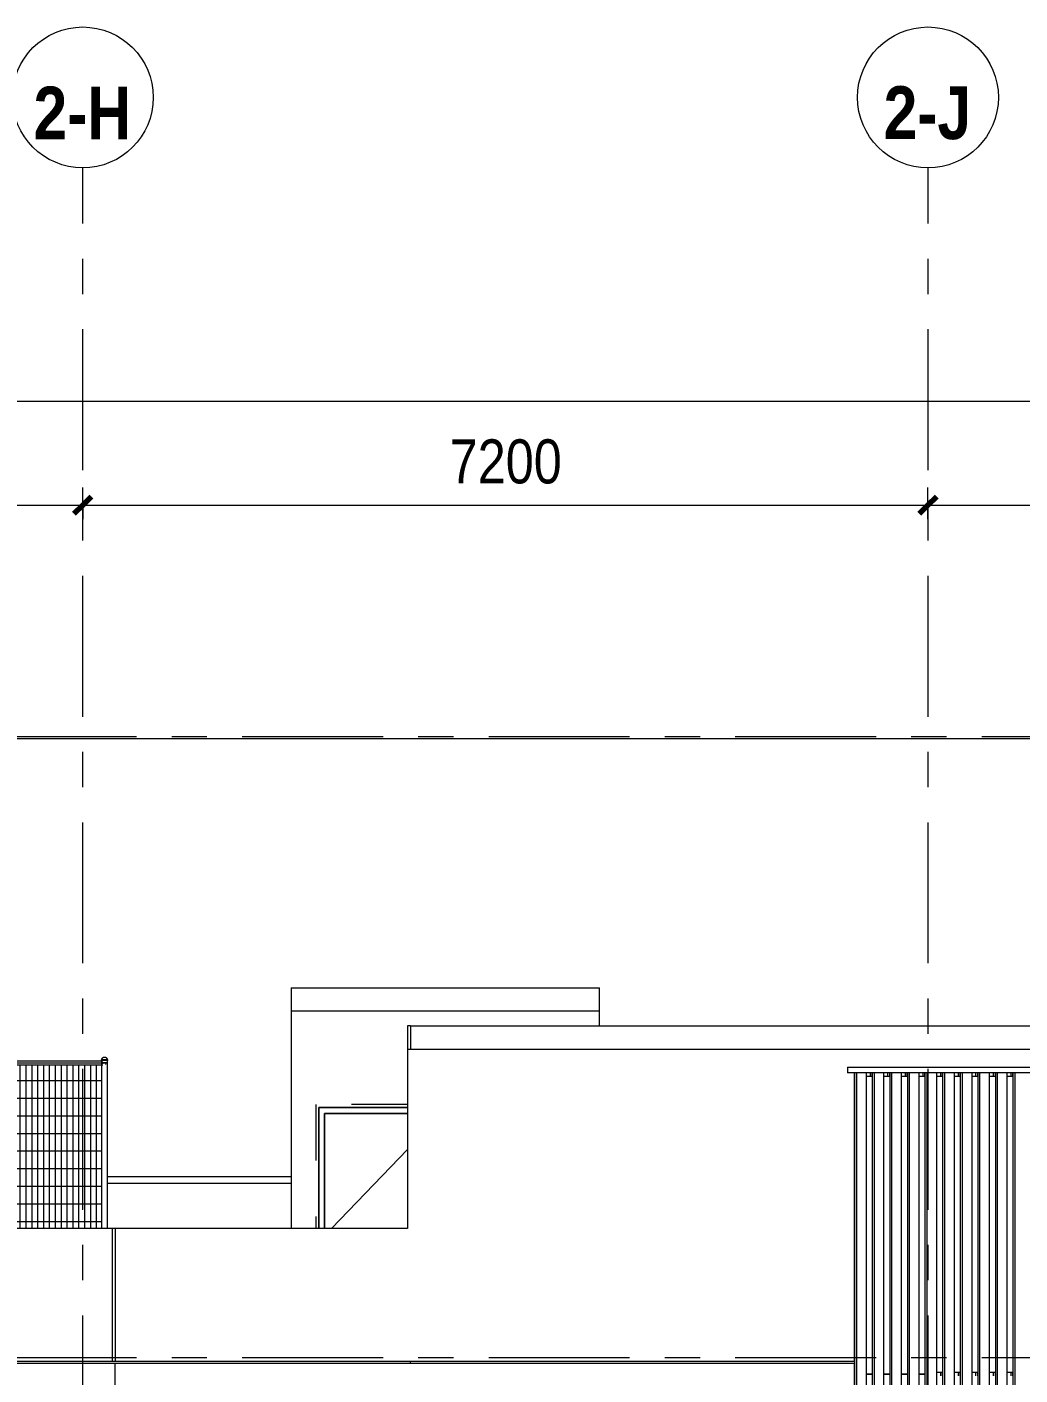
# Model space of a CAD drawing. Header units: millimetres. Extents: x -38844 to 124035, y 18225 to 48099.
# Drawn here: x 86226 to 94686, y 36616 to 48099 of the extents above; entities that cross this region are included whole.
import ezdxf

# ---------------------------------------------------------------- set-up
doc = ezdxf.new("R2010")
doc.units = ezdxf.units.MM
for name, pattern in [('Centre', [4762.5, 952.5, -714.375, 2381.25, -714.375]), ('Dash', [952.5, 476.25, -476.25]), ('IDA - Grid Line', [2100, 1200, -300, 300, -300])]:
    doc.linetypes.add(name, pattern=pattern)
for name, color, linetype, lineweight in [('A-_ANOT----_D', 7, 'Continuous', 9), ('A-_ANOT----_D-150', 7, 'Continuous', 9), ('C-_SITE----_E', 7, 'Continuous', 9), ('S-_ANOTGRID_E', 7, 'Continuous', 9)]:
    doc.layers.add(name, color=color, linetype=linetype, lineweight=lineweight)
for name, color, linetype, lineweight, true_color in [('A-_CLADPANL_E-1', 6, 'Continuous', 9, 0xff00ff), ('A-_DOOR----_E-1', 6, 'Continuous', 9, 0xff00ff), ('A-_DOOR----_E-2', 6, 'Centre', 9, 0xff00ff), ('A-_DOOR----_H-1', 6, 'Dash', 18, 0xff00ff), ('A-_FLOR----_E-1', 6, 'Continuous', 9, 0xff00ff), ('A-_FLORLEVL_E-1', 9, 'IDA - Grid Line', 9, 0x808080), ('A-_GENM----_M-2', 6, 'Continuous', 9, 0xff00ff), ('A-_ROOF----_E-1', 6, 'Continuous', 9, 0xff00ff), ('A-_WALL----_E-1', 6, 'Continuous', 9, 0xff00ff), ('A-_WALLPRTN_E-1', 6, 'Continuous', 9, 0xff00ff), ('C-_SITE----_E-1', 6, 'Continuous', 9, 0xff00ff), ('S-_ANOTGRID_E-1', 9, 'IDA - Grid Line', 9, 0x808080)]:
    doc.layers.add(name, color=color, linetype=linetype, lineweight=lineweight, true_color=true_color)
doc.styles.add('Arial Narrow_2', font='ARIALN.TTF', dxfattribs={"height": 375})
doc.styles.add('Arial Narrow_B', font='ARIALNB.TTF', dxfattribs={"height": 450})
doc.dimstyles.new('IDA_-_Arial_-_2_5mm_-_Black_-_Diagonal', dxfattribs={"dimscale": 304.8, "dimtxt": 383.786615, "dimasz": 0.492126, "dimexe": 0.492126, "dimexo": 0.738189, "dimgap": 0.246063, "dimtad": 1, "dimdec": 0, "dimzin": 0, "dimdsep": 46, "dimtxsty": 'Arial Narrow_2', "dimblk1": 'OBLIQUE', "dimblk2": 'OBLIQUE', "dimsah": 1, "dimcen": 0.09, "dimdle": 0.492126, "dimadec": 6, "dimazin": 0, "dimtfac": 1, "dimtdec": 4, "dimtix": 1, "dimtmove": 0, "dimatfit": 3, "dimfxl": 1, "dimtvp": 1, "dimtolj": 1, "dimtzin": 0, "dimarcsym": 2})

# ---------------------------------------------------------------- blocks, each defined once
blk = doc.blocks.new('System Panel - Glazed Panel-4704714-DOOR _ WINDOW SCHEDULE - ELEVATION 2 Copy 1')
at = {"layer": 'A-_CLADPANL_E-1'}
for p, q in [((-18248, 30475), (-18250, 30475)), ((-18098, 30475), (-18150, 30475)), ((-17948, 30475), (-18000, 30475)), ((-17798, 30475), (-17850, 30475)), ((-17648, 30475), (-17700, 30475)), ((-18250, 27400), (-18248, 27400)), ((-18150, 27400), (-18098, 27400)), ((-18000, 27400), (-17948, 27400)), ((-17850, 27400), (-17798, 27400)), ((-17700, 27400), (-17648, 27400))]:
    blk.add_line(p, q, dxfattribs=at)
blk = doc.blocks.new('System Panel - Glazed Panel-4704716-DOOR _ WINDOW SCHEDULE - ELEVATION 2 Copy 1')
at = {"layer": 'A-_CLADPANL_E-1'}
for p, q in [((-18248, 39160), (-18250, 39160)), ((-18098, 39160), (-18150, 39160)), ((-17948, 39160), (-18000, 39160)), ((-17798, 39160), (-17850, 39160)), ((-17648, 39160), (-17700, 39160)), ((-18250, 36735), (-18250, 36715)), ((-18250, 36625), (-18248, 36625)), ((-18150, 36625), (-18098, 36625)), ((-18000, 36625), (-17948, 36625)), ((-17850, 36625), (-17798, 36625)), ((-17700, 36625), (-17648, 36625))]:
    blk.add_line(p, q, dxfattribs=at)
blk = doc.blocks.new('IDA - F - Single - Swing2 - 1100L X 21300H - FMD10A-4460229-DOOR _ WINDOW SCHEDULE - ELEVATION 2 Copy 1')
at = {"layer": 'A-_DOOR----_E-1'}
for p, q in [((-22815, 38895), (-22815, 37865)), ((-22060, 38895), (-22815, 38895)), ((-22060, 38845), (-22765, 38845)), ((-22765, 38845), (-22765, 37865)), ((-22765, 37865), (-22765, 38845)), ((-22765, 38845), (-22060, 38845))]:
    blk.add_line(p, q, dxfattribs=at)
at = {"layer": 'A-_DOOR----_E-2'}
blk.add_line((-22707, 37865), (-22060, 38538), dxfattribs=at)
at = {"layer": 'A-_DOOR----_H-1'}
for p, q in [((-22060, 38920), (-22840, 38920)), ((-22840, 38920), (-22840, 37865))]:
    blk.add_line(p, q, dxfattribs=at)
blk = doc.blocks.new('System Panel - Glazed Panel-V29-DOOR _ WINDOW SCHEDULE - ELEVATION 2 Copy 1')
at = {"layer": 'A-_CLADPANL_E-1'}
for p, q in [((-17498, 39160), (-17550, 39160)), ((-17348, 39160), (-17400, 39160)), ((-17198, 39160), (-17250, 39160)), ((-17048, 39160), (-17100, 39160)), ((-16899, 39160), (-16950, 39160)), ((-16899, 36640), (-16899, 39160)), ((-17550, 36640), (-17498, 36640)), ((-17400, 36640), (-17348, 36640)), ((-17250, 36640), (-17198, 36640)), ((-17100, 36640), (-17048, 36640)), ((-16950, 36640), (-16899, 36640))]:
    blk.add_line(p, q, dxfattribs=at)
blk = doc.blocks.new('trellis family - trellis family-V30-DOOR _ WINDOW SCHEDULE - ELEVATION 2 Copy 1')
at = {"layer": 'A-_GENM----_M-2'}
for p, q in [((-18248, 26812), (-18248, 39190)), ((-18232, 26811), (-18232, 39190)), ((-18150, 26806), (-18150, 39190)), ((-18116, 39160), (-18116, 39190)), ((-18101, 39160), (-18101, 39190)), ((-18100, 39160), (-18100, 39190)), ((-18098, 26802), (-18098, 39190)), ((-18082, 26801), (-18082, 39190)), ((-18000, 26796), (-18000, 39190)), ((-17966, 39160), (-17966, 39190)), ((-17951, 39160), (-17951, 39190)), ((-17950, 39160), (-17950, 39190)), ((-17948, 26792), (-17948, 39190)), ((-17932, 26791), (-17932, 39190)), ((-17850, 26786), (-17850, 39190)), ((-17816, 39160), (-17816, 39190)), ((-17801, 39160), (-17801, 39190)), ((-17800, 39160), (-17800, 39190)), ((-17798, 26783), (-17798, 39190)), ((-17782, 26782), (-17782, 39190)), ((-17700, 26776), (-17700, 39190)), ((-17666, 39160), (-17666, 39190)), ((-17651, 39160), (-17651, 39190)), ((-17650, 39160), (-17650, 39190)), ((-17648, 26773), (-17648, 39190)), ((-17632, 26772), (-17632, 39190)), ((-17550, 26766), (-17550, 39190)), ((-17516, 39160), (-17516, 39190)), ((-17501, 39160), (-17501, 39190)), ((-17500, 39160), (-17500, 39190)), ((-17498, 26763), (-17498, 39190)), ((-17482, 26762), (-17482, 39190)), ((-17400, 26756), (-17400, 39190)), ((-17366, 39160), (-17366, 39190)), ((-17351, 39160), (-17351, 39190)), ((-17350, 39160), (-17350, 39190)), ((-17348, 26753), (-17348, 39190)), ((-17332, 26752), (-17332, 39190)), ((-17250, 26747), (-17250, 39190)), ((-17216, 39160), (-17216, 39190)), ((-17201, 39160), (-17201, 39190)), ((-17200, 39160), (-17200, 39190)), ((-17198, 26743), (-17198, 39190)), ((-17182, 26742), (-17182, 39190)), ((-17100, 26737), (-17100, 39190)), ((-17066, 39160), (-17066, 39190)), ((-17051, 39160), (-17051, 39190)), ((-17050, 39160), (-17050, 39190)), ((-17048, 26733), (-17048, 39190)), ((-17032, 26732), (-17032, 39190)), ((-16950, 26727), (-16950, 39190)), ((-16916, 39160), (-16916, 39190)), ((-16901, 39160), (-16901, 39190)), ((-16900, 39160), (-16900, 39190)), ((-16898, 26724), (-16898, 39190)), ((-16882, 26722), (-16882, 39190)), ((-17516, 36610), (-17516, 36640)), ((-17501, 36610), (-17501, 36640)), ((-17500, 36610), (-17500, 36640)), ((-17366, 36610), (-17366, 36640)), ((-17351, 36610), (-17351, 36640)), ((-17350, 36610), (-17350, 36640)), ((-17216, 36610), (-17216, 36640)), ((-17201, 36610), (-17201, 36640)), ((-17200, 36610), (-17200, 36640)), ((-17066, 36610), (-17066, 36640)), ((-17051, 36610), (-17051, 36640)), ((-17050, 36610), (-17050, 36640)), ((-16916, 36610), (-16916, 36640)), ((-16901, 36610), (-16901, 36640)), ((-16900, 36610), (-16900, 36640))]:
    blk.add_line(p, q, dxfattribs=at)
blk = doc.blocks.new('BRC FENCE - BRC FENCE-6054127-DOOR _ WINDOW SCHEDULE - ELEVATION 2 Copy 1')
at = {"layer": 'C-_SITE----_E-1'}
for p, q in [((-24665, 39297), (-24665, 39275)), ((-24665, 39275), (-24665, 37865)), ((-24640, 39297), (-24664, 39297)), ((-24640, 39302), (-24662, 39302)), ((-24640, 39275), (-24660, 39275)), ((-24660, 39275), (-24640, 39275)), ((-24655, 39278), (-24657, 39268)), ((-24618, 39302), (-24640, 39302)), ((-24616, 39297), (-24640, 39297)), ((-24616, 39275), (-24640, 39275)), ((-24640, 39275), (-24616, 39275)), ((-24628, 39261), (-24625, 39272)), ((-24625, 39302), (-24624, 39301)), ((-24622, 39298), (-24622, 39297)), ((-24615, 39275), (-24615, 39297)), ((-24615, 37865), (-24615, 39275))]:
    blk.add_line(p, q, dxfattribs=at)
at = {"layer": 'C-_SITE----_E-1', "flags": 128}
for points in [[(-24665, 39297), (-24665, 39297), (-24665, 39297), (-24665, 39297), (-24665, 39297), (-24666, 39297), (-24666, 39297), (-24666, 39297), (-24666, 39297), (-24666, 39297), (-24666, 39297), (-24666, 39297), (-24666, 39297), (-24666, 39297), (-24666, 39297), (-24666, 39297), (-24667, 39298), (-24667, 39298), (-24667, 39298), (-24667, 39298), (-24667, 39298), (-24667, 39298), (-24667, 39298), (-24667, 39298), (-24667, 39298), (-24667, 39298), (-24667, 39298), (-24667, 39298), (-24667, 39298), (-24667, 39298), (-24667, 39299), (-24667, 39299), (-24667, 39299), (-24667, 39299), (-24667, 39299), (-24667, 39299), (-24667, 39299), (-24667, 39299), (-24667, 39299), (-24667, 39299), (-24667, 39299), (-24667, 39300), (-24667, 39300), (-24667, 39300), (-24667, 39300), (-24667, 39300), (-24667, 39300), (-24667, 39300), (-24667, 39300), (-24667, 39300), (-24667, 39300), (-24667, 39300), (-24667, 39301), (-24667, 39301), (-24667, 39301), (-24667, 39301), (-24667, 39301), (-24667, 39301), (-24667, 39301), (-24667, 39301), (-24667, 39301), (-24667, 39301), (-24667, 39301), (-24666, 39301), (-24666, 39301), (-24666, 39301), (-24666, 39302), (-24666, 39302), (-24666, 39302), (-24666, 39302), (-24666, 39302), (-24666, 39302), (-24666, 39302), (-24666, 39302), (-24666, 39302), (-24665, 39302), (-24665, 39302), (-24665, 39302), (-24665, 39302), (-24665, 39302)], [(-24666, 39290), (-24666, 39291), (-24666, 39292), (-24666, 39293), (-24666, 39293), (-24665, 39294), (-24665, 39295), (-24665, 39296), (-24664, 39297), (-24664, 39298), (-24664, 39299), (-24663, 39299), (-24663, 39300), (-24662, 39301), (-24662, 39302)], [(-24640, 39302), (-24641, 39302), (-24642, 39302), (-24643, 39302), (-24644, 39302), (-24645, 39302), (-24646, 39302), (-24647, 39302), (-24648, 39302), (-24649, 39302), (-24650, 39302), (-24651, 39302), (-24652, 39302), (-24653, 39302), (-24653, 39302), (-24654, 39302), (-24655, 39302), (-24656, 39302), (-24657, 39302), (-24657, 39302), (-24658, 39302), (-24659, 39302), (-24659, 39302), (-24660, 39302), (-24661, 39302), (-24661, 39302), (-24662, 39302), (-24662, 39302), (-24663, 39302), (-24663, 39302), (-24663, 39302), (-24664, 39302), (-24664, 39302), (-24664, 39302), (-24665, 39302), (-24665, 39302), (-24665, 39302), (-24665, 39302), (-24665, 39302), (-24665, 39302)], [(-24665, 39302), (-24665, 39302), (-24665, 39302), (-24665, 39302), (-24665, 39302), (-24665, 39302), (-24664, 39302), (-24664, 39302), (-24664, 39302), (-24664, 39302), (-24663, 39302), (-24663, 39302), (-24662, 39302), (-24662, 39302)], [(-24663, 39297), (-24663, 39297), (-24664, 39297), (-24664, 39297), (-24664, 39297), (-24665, 39297), (-24665, 39297), (-24665, 39297), (-24665, 39297), (-24665, 39297), (-24665, 39297)], [(-24665, 39297), (-24665, 39297), (-24665, 39297), (-24665, 39297), (-24665, 39297), (-24665, 39297), (-24664, 39297), (-24664, 39297), (-24664, 39297), (-24664, 39297), (-24663, 39297), (-24663, 39297), (-24662, 39297), (-24662, 39297), (-24661, 39297), (-24661, 39297), (-24660, 39297), (-24660, 39297), (-24659, 39297), (-24658, 39297), (-24658, 39297), (-24657, 39297), (-24656, 39297), (-24655, 39297), (-24654, 39297), (-24654, 39297), (-24653, 39297), (-24652, 39297), (-24651, 39297), (-24650, 39297), (-24649, 39297), (-24648, 39297), (-24647, 39297), (-24646, 39297), (-24645, 39297), (-24644, 39297), (-24643, 39297), (-24642, 39297), (-24641, 39297), (-24640, 39297), (-24640, 39297)], [(-24663, 39302), (-24663, 39303), (-24663, 39304), (-24663, 39305), (-24663, 39305), (-24663, 39306), (-24662, 39307), (-24662, 39308), (-24662, 39309), (-24662, 39310), (-24661, 39311), (-24661, 39312), (-24661, 39312), (-24660, 39313), (-24660, 39314), (-24659, 39315), (-24659, 39316), (-24658, 39316), (-24657, 39317), (-24657, 39318), (-24656, 39318), (-24655, 39319), (-24655, 39320), (-24654, 39320), (-24653, 39321), (-24653, 39321), (-24652, 39322), (-24651, 39322), (-24650, 39323), (-24649, 39323), (-24648, 39323), (-24648, 39324), (-24647, 39324), (-24646, 39324), (-24645, 39324), (-24644, 39324), (-24643, 39325), (-24642, 39325), (-24641, 39325), (-24640, 39325), (-24640, 39325)], [(-24640, 39325), (-24639, 39325), (-24638, 39325), (-24637, 39325), (-24636, 39325), (-24636, 39324), (-24635, 39324), (-24634, 39324), (-24633, 39324), (-24632, 39323), (-24631, 39323), (-24630, 39323), (-24629, 39322), (-24629, 39322), (-24628, 39321), (-24627, 39321), (-24626, 39320), (-24626, 39320), (-24625, 39319), (-24624, 39318), (-24624, 39318), (-24623, 39317), (-24622, 39316), (-24622, 39316), (-24621, 39315), (-24621, 39314), (-24620, 39313), (-24620, 39313), (-24619, 39312), (-24619, 39311), (-24619, 39310), (-24618, 39309), (-24618, 39308), (-24618, 39308), (-24618, 39307), (-24617, 39306), (-24617, 39305), (-24617, 39304), (-24617, 39303), (-24617, 39302), (-24617, 39302)], [(-24615, 39302), (-24615, 39302), (-24615, 39302), (-24615, 39302), (-24615, 39302), (-24616, 39302), (-24616, 39302), (-24616, 39302), (-24616, 39302), (-24617, 39302), (-24617, 39302), (-24617, 39302), (-24618, 39302), (-24618, 39302), (-24619, 39302), (-24619, 39302), (-24620, 39302), (-24621, 39302), (-24621, 39302), (-24622, 39302), (-24623, 39302), (-24623, 39302), (-24624, 39302), (-24625, 39302), (-24626, 39302), (-24627, 39302), (-24627, 39302), (-24628, 39302), (-24629, 39302), (-24630, 39302), (-24631, 39302), (-24632, 39302), (-24633, 39302), (-24634, 39302), (-24635, 39302), (-24636, 39302), (-24637, 39302), (-24638, 39302), (-24639, 39302), (-24640, 39302), (-24640, 39302)], [(-24640, 39297), (-24639, 39297), (-24638, 39297), (-24637, 39297), (-24636, 39297), (-24635, 39297), (-24634, 39297), (-24633, 39297), (-24632, 39297), (-24631, 39297), (-24630, 39297), (-24629, 39297), (-24629, 39297), (-24628, 39297), (-24627, 39297), (-24626, 39297), (-24625, 39297), (-24624, 39297), (-24624, 39297), (-24623, 39297), (-24622, 39297), (-24621, 39297), (-24621, 39297), (-24620, 39297), (-24620, 39297), (-24619, 39297), (-24619, 39297), (-24618, 39297), (-24618, 39297), (-24617, 39297), (-24617, 39297), (-24616, 39297), (-24616, 39297), (-24616, 39297), (-24616, 39297), (-24615, 39297), (-24615, 39297), (-24615, 39297), (-24615, 39297), (-24615, 39297)], [(-24618, 39302), (-24618, 39302), (-24617, 39302), (-24617, 39302), (-24616, 39302), (-24616, 39302), (-24616, 39302), (-24616, 39302), (-24615, 39302), (-24615, 39302), (-24615, 39302), (-24615, 39302), (-24615, 39302)], [(-24615, 39297), (-24615, 39297), (-24615, 39297), (-24615, 39297), (-24615, 39297), (-24616, 39297), (-24616, 39297), (-24616, 39297), (-24616, 39297), (-24617, 39297), (-24617, 39297)], [(-24616, 39287), (-24616, 39287), (-24616, 39287), (-24616, 39287), (-24616, 39287), (-24616, 39287), (-24616, 39287), (-24616, 39286), (-24616, 39286), (-24616, 39286), (-24616, 39286), (-24616, 39286), (-24616, 39286), (-24616, 39286), (-24616, 39286), (-24616, 39286), (-24616, 39286), (-24616, 39286), (-24616, 39285), (-24616, 39285), (-24616, 39285), (-24616, 39285), (-24616, 39285), (-24616, 39285), (-24616, 39285), (-24616, 39285), (-24616, 39285), (-24616, 39285), (-24616, 39285), (-24616, 39284), (-24616, 39284), (-24616, 39284), (-24616, 39284)], [(-24615, 39302), (-24615, 39302), (-24615, 39302), (-24615, 39302), (-24615, 39302), (-24615, 39302), (-24615, 39302), (-24614, 39302), (-24614, 39302), (-24614, 39302), (-24614, 39302), (-24614, 39302), (-24614, 39302), (-24614, 39301), (-24614, 39301), (-24614, 39301), (-24614, 39301), (-24614, 39301), (-24614, 39301), (-24613, 39301), (-24613, 39301), (-24613, 39301), (-24613, 39301), (-24613, 39301), (-24613, 39301), (-24613, 39301), (-24613, 39301), (-24613, 39301), (-24613, 39300), (-24613, 39300), (-24613, 39300), (-24613, 39300), (-24613, 39300), (-24613, 39300), (-24613, 39300), (-24613, 39300), (-24613, 39300), (-24613, 39300), (-24613, 39300), (-24613, 39299), (-24613, 39299), (-24613, 39299), (-24613, 39299), (-24613, 39299), (-24613, 39299), (-24613, 39299), (-24613, 39299), (-24613, 39299), (-24613, 39299), (-24613, 39299), (-24613, 39298), (-24613, 39298), (-24613, 39298), (-24613, 39298), (-24613, 39298), (-24613, 39298), (-24613, 39298), (-24613, 39298), (-24613, 39298), (-24613, 39298), (-24613, 39298), (-24614, 39298), (-24614, 39298), (-24614, 39297), (-24614, 39297), (-24614, 39297), (-24614, 39297), (-24614, 39297), (-24614, 39297), (-24614, 39297), (-24614, 39297), (-24614, 39297), (-24614, 39297), (-24615, 39297), (-24615, 39297), (-24615, 39297), (-24615, 39297), (-24615, 39297), (-24615, 39297), (-24615, 39297)]]:
    blk.add_lwpolyline(points, dxfattribs=at)
blk = doc.blocks.new('BRC FENCE - BRC FENCE-6054296-DOOR _ WINDOW SCHEDULE - ELEVATION 2 Copy 1')
at = {"layer": 'C-_SITE----_E'}
h = blk.add_hatch(dxfattribs=at)
h.set_pattern_fill('FP_3', color=256, style=0, pattern_type=2)
h.set_pattern_definition([(0, (-28880.76, 38224.78), (0, 150), []), (90, (-28880.76, 38224.78), (-50, 3e-15), [])])
h.paths.add_polyline_path([(-26684, 37865), (-24664, 37865), (-24664, 39260), (-33098, 39260), (-33098, 37865), (-26859, 37865)])
at = {"layer": 'C-_SITE----_E-1'}
for p, q in [((-33146, 39297), (-33146, 39275)), ((-33146, 39275), (-33146, 37865)), ((-33137, 39297), (-33145, 39297)), ((-33121, 39275), (-33145, 39275)), ((-33145, 39275), (-33121, 39275)), ((-33121, 39302), (-33143, 39302)), ((-33121, 39297), (-33136, 39297)), ((-33100, 39302), (-33121, 39302)), ((-33098, 39297), (-33121, 39297)), ((-33102, 39275), (-33121, 39275)), ((-33121, 39275), (-33102, 39275)), ((-24655, 39290), (-33107, 39290)), ((-33103, 39275), (-24659, 39275)), ((-33096, 39275), (-33096, 39297)), ((-33096, 37865), (-33096, 39275)), ((-24665, 39297), (-24665, 39275)), ((-24665, 39275), (-24665, 37865)), ((-24640, 39297), (-24664, 39297)), ((-24640, 39302), (-24662, 39302)), ((-24640, 39275), (-24660, 39275)), ((-24660, 39275), (-24640, 39275)), ((-24618, 39302), (-24640, 39302)), ((-24616, 39297), (-24640, 39297)), ((-24616, 39275), (-24640, 39275)), ((-24640, 39275), (-24616, 39275)), ((-24615, 39275), (-24615, 39297)), ((-24615, 37865), (-24615, 39275)), ((-33107, 39260), (-24655, 39260))]:
    blk.add_line(p, q, dxfattribs=at)
at = {"layer": 'C-_SITE----_E-1', "flags": 128}
for points in [[(-33146, 39297), (-33147, 39297), (-33147, 39297), (-33147, 39297), (-33147, 39297), (-33147, 39297), (-33147, 39297), (-33147, 39297), (-33147, 39297), (-33147, 39297), (-33147, 39297), (-33147, 39297), (-33148, 39297), (-33148, 39297), (-33148, 39297), (-33148, 39297), (-33148, 39297), (-33148, 39298), (-33148, 39298), (-33148, 39298), (-33148, 39298), (-33148, 39298), (-33148, 39298), (-33148, 39298), (-33148, 39298), (-33148, 39298), (-33148, 39298), (-33149, 39298), (-33149, 39298), (-33149, 39298), (-33149, 39299), (-33149, 39299), (-33149, 39299), (-33149, 39299), (-33149, 39299), (-33149, 39299), (-33149, 39299), (-33149, 39299), (-33149, 39299), (-33149, 39299), (-33149, 39299), (-33149, 39300), (-33149, 39300), (-33149, 39300), (-33149, 39300), (-33149, 39300), (-33149, 39300), (-33149, 39300), (-33149, 39300), (-33149, 39300), (-33149, 39300), (-33149, 39300), (-33148, 39301), (-33148, 39301), (-33148, 39301), (-33148, 39301), (-33148, 39301), (-33148, 39301), (-33148, 39301), (-33148, 39301), (-33148, 39301), (-33148, 39301), (-33148, 39301), (-33148, 39301), (-33148, 39301), (-33148, 39301), (-33148, 39301), (-33147, 39302), (-33147, 39302), (-33147, 39302), (-33147, 39302), (-33147, 39302), (-33147, 39302), (-33147, 39302), (-33147, 39302), (-33147, 39302), (-33147, 39302), (-33147, 39302), (-33146, 39302), (-33146, 39302)], [(-33121, 39302), (-33122, 39302), (-33123, 39302), (-33124, 39302), (-33125, 39302), (-33126, 39302), (-33127, 39302), (-33128, 39302), (-33129, 39302), (-33130, 39302), (-33131, 39302), (-33132, 39302), (-33133, 39302), (-33134, 39302), (-33135, 39302), (-33136, 39302), (-33136, 39302), (-33137, 39302), (-33138, 39302), (-33139, 39302), (-33139, 39302), (-33140, 39302), (-33141, 39302), (-33141, 39302), (-33142, 39302), (-33142, 39302), (-33143, 39302), (-33143, 39302), (-33144, 39302), (-33144, 39302), (-33145, 39302), (-33145, 39302), (-33145, 39302), (-33146, 39302), (-33146, 39302), (-33146, 39302), (-33146, 39302), (-33146, 39302), (-33146, 39302), (-33146, 39302)], [(-33146, 39302), (-33146, 39302), (-33146, 39302), (-33146, 39302), (-33146, 39302), (-33146, 39302), (-33146, 39302), (-33145, 39302), (-33145, 39302), (-33145, 39302), (-33144, 39302), (-33144, 39302), (-33144, 39302), (-33143, 39302)], [(-33144, 39297), (-33145, 39297), (-33145, 39297), (-33145, 39297), (-33146, 39297), (-33146, 39297), (-33146, 39297), (-33146, 39297), (-33146, 39297), (-33146, 39297), (-33146, 39297)], [(-33146, 39297), (-33146, 39297), (-33146, 39297), (-33146, 39297), (-33146, 39297), (-33146, 39297), (-33146, 39297), (-33145, 39297), (-33145, 39297), (-33145, 39297), (-33144, 39297), (-33144, 39297), (-33144, 39297), (-33143, 39297), (-33143, 39297), (-33142, 39297), (-33141, 39297), (-33141, 39297), (-33140, 39297), (-33140, 39297), (-33139, 39297), (-33138, 39297), (-33137, 39297), (-33137, 39297), (-33136, 39297), (-33135, 39297), (-33134, 39297), (-33133, 39297), (-33132, 39297), (-33131, 39297), (-33130, 39297), (-33130, 39297), (-33129, 39297), (-33128, 39297), (-33127, 39297), (-33126, 39297), (-33125, 39297), (-33124, 39297), (-33123, 39297), (-33122, 39297), (-33121, 39297)], [(-33144, 39302), (-33144, 39303), (-33144, 39304), (-33144, 39305), (-33144, 39305), (-33144, 39306), (-33144, 39307), (-33144, 39308), (-33143, 39309), (-33143, 39310), (-33143, 39311), (-33142, 39312), (-33142, 39312), (-33141, 39313), (-33141, 39314), (-33140, 39315), (-33140, 39315), (-33139, 39316), (-33139, 39317), (-33138, 39318), (-33137, 39318), (-33137, 39319), (-33136, 39319), (-33135, 39320), (-33135, 39321), (-33134, 39321), (-33133, 39322), (-33132, 39322), (-33131, 39322), (-33131, 39323), (-33130, 39323), (-33129, 39324), (-33128, 39324), (-33127, 39324), (-33126, 39324), (-33125, 39324), (-33124, 39325), (-33123, 39325), (-33123, 39325), (-33122, 39325), (-33121, 39325)], [(-33121, 39325), (-33120, 39325), (-33120, 39325), (-33119, 39325), (-33118, 39324), (-33117, 39324), (-33116, 39324), (-33115, 39324), (-33114, 39324), (-33113, 39323), (-33112, 39323), (-33112, 39323), (-33111, 39322), (-33110, 39322), (-33109, 39321), (-33108, 39321), (-33108, 39320), (-33107, 39320), (-33106, 39319), (-33106, 39318), (-33105, 39318), (-33104, 39317), (-33104, 39316), (-33103, 39316), (-33103, 39315), (-33102, 39314), (-33102, 39313), (-33101, 39313), (-33101, 39312), (-33100, 39311), (-33100, 39310), (-33100, 39309), (-33099, 39308), (-33099, 39307), (-33099, 39307), (-33099, 39306), (-33099, 39305), (-33099, 39304), (-33098, 39303), (-33098, 39302), (-33098, 39302)], [(-33096, 39302), (-33096, 39302), (-33096, 39302), (-33097, 39302), (-33097, 39302), (-33097, 39302), (-33097, 39302), (-33097, 39302), (-33098, 39302), (-33098, 39302), (-33098, 39302), (-33099, 39302), (-33099, 39302), (-33100, 39302), (-33100, 39302), (-33101, 39302), (-33101, 39302), (-33102, 39302), (-33103, 39302), (-33103, 39302), (-33104, 39302), (-33105, 39302), (-33105, 39302), (-33106, 39302), (-33107, 39302), (-33108, 39302), (-33109, 39302), (-33110, 39302), (-33111, 39302), (-33111, 39302), (-33112, 39302), (-33113, 39302), (-33114, 39302), (-33115, 39302), (-33116, 39302), (-33117, 39302), (-33118, 39302), (-33119, 39302), (-33120, 39302), (-33121, 39302), (-33121, 39302)], [(-33121, 39297), (-33120, 39297), (-33119, 39297), (-33118, 39297), (-33117, 39297), (-33116, 39297), (-33115, 39297), (-33115, 39297), (-33114, 39297), (-33113, 39297), (-33112, 39297), (-33111, 39297), (-33110, 39297), (-33109, 39297), (-33108, 39297), (-33107, 39297), (-33106, 39297), (-33106, 39297), (-33105, 39297), (-33104, 39297), (-33103, 39297), (-33103, 39297), (-33102, 39297), (-33102, 39297), (-33101, 39297), (-33100, 39297), (-33100, 39297), (-33099, 39297), (-33099, 39297), (-33098, 39297), (-33098, 39297), (-33098, 39297), (-33097, 39297), (-33097, 39297), (-33097, 39297), (-33097, 39297), (-33097, 39297), (-33097, 39297), (-33096, 39297), (-33096, 39297)], [(-33099, 39302), (-33099, 39302), (-33098, 39302), (-33098, 39302), (-33098, 39302), (-33097, 39302), (-33097, 39302), (-33097, 39302), (-33097, 39302), (-33097, 39302), (-33097, 39302), (-33096, 39302), (-33096, 39302)], [(-33096, 39297), (-33096, 39297), (-33096, 39297), (-33097, 39297), (-33097, 39297), (-33097, 39297), (-33097, 39297), (-33097, 39297), (-33098, 39297), (-33098, 39297), (-33098, 39297)], [(-33096, 39302), (-33096, 39302), (-33096, 39302), (-33096, 39302), (-33096, 39302), (-33096, 39302), (-33096, 39302), (-33096, 39302), (-33096, 39302), (-33096, 39302), (-33095, 39302), (-33095, 39302), (-33095, 39301), (-33095, 39301), (-33095, 39301), (-33095, 39301), (-33095, 39301), (-33095, 39301), (-33095, 39301), (-33095, 39301), (-33095, 39301), (-33095, 39301), (-33095, 39301), (-33095, 39301), (-33094, 39301), (-33094, 39301), (-33094, 39301), (-33094, 39300), (-33094, 39300), (-33094, 39300), (-33094, 39300), (-33094, 39300), (-33094, 39300), (-33094, 39300), (-33094, 39300), (-33094, 39300), (-33094, 39300), (-33094, 39300), (-33094, 39299), (-33094, 39299), (-33094, 39299), (-33094, 39299), (-33094, 39299), (-33094, 39299), (-33094, 39299), (-33094, 39299), (-33094, 39299), (-33094, 39299), (-33094, 39299), (-33094, 39298), (-33094, 39298), (-33094, 39298), (-33094, 39298), (-33094, 39298), (-33094, 39298), (-33094, 39298), (-33095, 39298), (-33095, 39298), (-33095, 39298), (-33095, 39298), (-33095, 39298), (-33095, 39298), (-33095, 39297), (-33095, 39297), (-33095, 39297), (-33095, 39297), (-33095, 39297), (-33095, 39297), (-33095, 39297), (-33096, 39297), (-33096, 39297), (-33096, 39297), (-33096, 39297), (-33096, 39297), (-33096, 39297), (-33096, 39297), (-33096, 39297), (-33096, 39297), (-33096, 39297), (-33096, 39297)], [(-24665, 39297), (-24665, 39297), (-24665, 39297), (-24665, 39297), (-24665, 39297), (-24666, 39297), (-24666, 39297), (-24666, 39297), (-24666, 39297), (-24666, 39297), (-24666, 39297), (-24666, 39297), (-24666, 39297), (-24666, 39297), (-24666, 39297), (-24666, 39297), (-24667, 39298), (-24667, 39298), (-24667, 39298), (-24667, 39298), (-24667, 39298), (-24667, 39298), (-24667, 39298), (-24667, 39298), (-24667, 39298), (-24667, 39298), (-24667, 39298), (-24667, 39298), (-24667, 39298), (-24667, 39298), (-24667, 39299), (-24667, 39299), (-24667, 39299), (-24667, 39299), (-24667, 39299), (-24667, 39299), (-24667, 39299), (-24667, 39299), (-24667, 39299), (-24667, 39299), (-24667, 39299), (-24667, 39300), (-24667, 39300), (-24667, 39300), (-24667, 39300), (-24667, 39300), (-24667, 39300), (-24667, 39300), (-24667, 39300), (-24667, 39300), (-24667, 39300), (-24667, 39300), (-24667, 39301), (-24667, 39301), (-24667, 39301), (-24667, 39301), (-24667, 39301), (-24667, 39301), (-24667, 39301), (-24667, 39301), (-24667, 39301), (-24667, 39301), (-24667, 39301), (-24666, 39301), (-24666, 39301), (-24666, 39301), (-24666, 39302), (-24666, 39302), (-24666, 39302), (-24666, 39302), (-24666, 39302), (-24666, 39302), (-24666, 39302), (-24666, 39302), (-24666, 39302), (-24665, 39302), (-24665, 39302), (-24665, 39302), (-24665, 39302), (-24665, 39302)], [(-24640, 39302), (-24641, 39302), (-24642, 39302), (-24643, 39302), (-24644, 39302), (-24645, 39302), (-24646, 39302), (-24647, 39302), (-24648, 39302), (-24649, 39302), (-24650, 39302), (-24651, 39302), (-24652, 39302), (-24653, 39302), (-24653, 39302), (-24654, 39302), (-24655, 39302), (-24656, 39302), (-24657, 39302), (-24657, 39302), (-24658, 39302), (-24659, 39302), (-24659, 39302), (-24660, 39302), (-24661, 39302), (-24661, 39302), (-24662, 39302), (-24662, 39302), (-24663, 39302), (-24663, 39302), (-24663, 39302), (-24664, 39302), (-24664, 39302), (-24664, 39302), (-24665, 39302), (-24665, 39302), (-24665, 39302), (-24665, 39302), (-24665, 39302), (-24665, 39302)], [(-24665, 39302), (-24665, 39302), (-24665, 39302), (-24665, 39302), (-24665, 39302), (-24665, 39302), (-24664, 39302), (-24664, 39302), (-24664, 39302), (-24664, 39302), (-24663, 39302), (-24663, 39302), (-24662, 39302), (-24662, 39302)], [(-24663, 39297), (-24663, 39297), (-24664, 39297), (-24664, 39297), (-24664, 39297), (-24665, 39297), (-24665, 39297), (-24665, 39297), (-24665, 39297), (-24665, 39297), (-24665, 39297)], [(-24665, 39297), (-24665, 39297), (-24665, 39297), (-24665, 39297), (-24665, 39297), (-24665, 39297), (-24664, 39297), (-24664, 39297), (-24664, 39297), (-24664, 39297), (-24663, 39297), (-24663, 39297), (-24662, 39297), (-24662, 39297), (-24661, 39297), (-24661, 39297), (-24660, 39297), (-24660, 39297), (-24659, 39297), (-24658, 39297), (-24658, 39297), (-24657, 39297), (-24656, 39297), (-24655, 39297), (-24654, 39297), (-24654, 39297), (-24653, 39297), (-24652, 39297), (-24651, 39297), (-24650, 39297), (-24649, 39297), (-24648, 39297), (-24647, 39297), (-24646, 39297), (-24645, 39297), (-24644, 39297), (-24643, 39297), (-24642, 39297), (-24641, 39297), (-24640, 39297), (-24640, 39297)], [(-24663, 39302), (-24663, 39303), (-24663, 39304), (-24663, 39305), (-24663, 39305), (-24663, 39306), (-24662, 39307), (-24662, 39308), (-24662, 39309), (-24662, 39310), (-24661, 39311), (-24661, 39312), (-24661, 39312), (-24660, 39313), (-24660, 39314), (-24659, 39315), (-24659, 39316), (-24658, 39316), (-24657, 39317), (-24657, 39318), (-24656, 39318), (-24655, 39319), (-24655, 39320), (-24654, 39320), (-24653, 39321), (-24653, 39321), (-24652, 39322), (-24651, 39322), (-24650, 39323), (-24649, 39323), (-24648, 39323), (-24648, 39324), (-24647, 39324), (-24646, 39324), (-24645, 39324), (-24644, 39324), (-24643, 39325), (-24642, 39325), (-24641, 39325), (-24640, 39325), (-24640, 39325)], [(-24640, 39325), (-24639, 39325), (-24638, 39325), (-24637, 39325), (-24636, 39325), (-24636, 39324), (-24635, 39324), (-24634, 39324), (-24633, 39324), (-24632, 39323), (-24631, 39323), (-24630, 39323), (-24629, 39322), (-24629, 39322), (-24628, 39321), (-24627, 39321), (-24626, 39320), (-24626, 39320), (-24625, 39319), (-24624, 39318), (-24624, 39318), (-24623, 39317), (-24622, 39316), (-24622, 39316), (-24621, 39315), (-24621, 39314), (-24620, 39313), (-24620, 39313), (-24619, 39312), (-24619, 39311), (-24619, 39310), (-24618, 39309), (-24618, 39308), (-24618, 39308), (-24618, 39307), (-24617, 39306), (-24617, 39305), (-24617, 39304), (-24617, 39303), (-24617, 39302), (-24617, 39302)], [(-24615, 39302), (-24615, 39302), (-24615, 39302), (-24615, 39302), (-24615, 39302), (-24616, 39302), (-24616, 39302), (-24616, 39302), (-24616, 39302), (-24617, 39302), (-24617, 39302), (-24617, 39302), (-24618, 39302), (-24618, 39302), (-24619, 39302), (-24619, 39302), (-24620, 39302), (-24621, 39302), (-24621, 39302), (-24622, 39302), (-24623, 39302), (-24623, 39302), (-24624, 39302), (-24625, 39302), (-24626, 39302), (-24627, 39302), (-24627, 39302), (-24628, 39302), (-24629, 39302), (-24630, 39302), (-24631, 39302), (-24632, 39302), (-24633, 39302), (-24634, 39302), (-24635, 39302), (-24636, 39302), (-24637, 39302), (-24638, 39302), (-24639, 39302), (-24640, 39302), (-24640, 39302)], [(-24640, 39297), (-24639, 39297), (-24638, 39297), (-24637, 39297), (-24636, 39297), (-24635, 39297), (-24634, 39297), (-24633, 39297), (-24632, 39297), (-24631, 39297), (-24630, 39297), (-24629, 39297), (-24629, 39297), (-24628, 39297), (-24627, 39297), (-24626, 39297), (-24625, 39297), (-24624, 39297), (-24624, 39297), (-24623, 39297), (-24622, 39297), (-24621, 39297), (-24621, 39297), (-24620, 39297), (-24620, 39297), (-24619, 39297), (-24619, 39297), (-24618, 39297), (-24618, 39297), (-24617, 39297), (-24617, 39297), (-24616, 39297), (-24616, 39297), (-24616, 39297), (-24616, 39297), (-24615, 39297), (-24615, 39297), (-24615, 39297), (-24615, 39297), (-24615, 39297)], [(-24618, 39302), (-24618, 39302), (-24617, 39302), (-24617, 39302), (-24616, 39302), (-24616, 39302), (-24616, 39302), (-24616, 39302), (-24615, 39302), (-24615, 39302), (-24615, 39302), (-24615, 39302), (-24615, 39302)], [(-24615, 39297), (-24615, 39297), (-24615, 39297), (-24615, 39297), (-24615, 39297), (-24616, 39297), (-24616, 39297), (-24616, 39297), (-24616, 39297), (-24617, 39297), (-24617, 39297)], [(-24615, 39302), (-24615, 39302), (-24615, 39302), (-24615, 39302), (-24615, 39302), (-24615, 39302), (-24615, 39302), (-24614, 39302), (-24614, 39302), (-24614, 39302), (-24614, 39302), (-24614, 39302), (-24614, 39302), (-24614, 39301), (-24614, 39301), (-24614, 39301), (-24614, 39301), (-24614, 39301), (-24614, 39301), (-24613, 39301), (-24613, 39301), (-24613, 39301), (-24613, 39301), (-24613, 39301), (-24613, 39301), (-24613, 39301), (-24613, 39301), (-24613, 39301), (-24613, 39300), (-24613, 39300), (-24613, 39300), (-24613, 39300), (-24613, 39300), (-24613, 39300), (-24613, 39300), (-24613, 39300), (-24613, 39300), (-24613, 39300), (-24613, 39300), (-24613, 39299), (-24613, 39299), (-24613, 39299), (-24613, 39299), (-24613, 39299), (-24613, 39299), (-24613, 39299), (-24613, 39299), (-24613, 39299), (-24613, 39299), (-24613, 39299), (-24613, 39298), (-24613, 39298), (-24613, 39298), (-24613, 39298), (-24613, 39298), (-24613, 39298), (-24613, 39298), (-24613, 39298), (-24613, 39298), (-24613, 39298), (-24613, 39298), (-24614, 39298), (-24614, 39298), (-24614, 39297), (-24614, 39297), (-24614, 39297), (-24614, 39297), (-24614, 39297), (-24614, 39297), (-24614, 39297), (-24614, 39297), (-24614, 39297), (-24614, 39297), (-24615, 39297), (-24615, 39297), (-24615, 39297), (-24615, 39297), (-24615, 39297), (-24615, 39297), (-24615, 39297)]]:
    blk.add_lwpolyline(points, dxfattribs=at)
blk = doc.blocks.new('Grid - 4 mm Dia-236334-DOOR _ WINDOW SCHEDULE - ELEVATION 2 Copy 1')
at = {"layer": 'S-_ANOTGRID_E'}
blk.add_circle((-75225, 47499), 600, dxfattribs=at)
blk = doc.blocks.new('DIMBLOCK17-DOOR _ WINDOW SCHEDULE - ELEVATION 2 Copy 1')
at = {"layer": 'A-_ANOT----_D-150', "transparency": 16777216}
for p, q in [((36302, 44793), (36302, 45061)), ((115502, 44793), (115502, 45061)), ((36152, 44911), (115652, 44911)), ((36302, 44911), (36302, 44793)), ((115502, 44911), (115502, 44793))]:
    blk.add_line(p, q, dxfattribs=at)
at = {"layer": 'A-_ANOT----_D-150', "lineweight": 70, "transparency": 16777216}
for p, q in [((36302, 44911), (36227, 44836)), ((36302, 44911), (36377, 44986)), ((115502, 44911), (115427, 44836)), ((115502, 44911), (115577, 44986))]:
    blk.add_line(p, q, dxfattribs=at)
at = {"layer": 'A-_ANOT----_D-150', "color": 0, "transparency": 16777216, "insert": (75308, 45471), "char_height": 375, "width": 1425.49, "attachment_point": 1, "line_spacing_factor": 0.974696, "style": 'Arial Narrow_2'}
blk.add_mtext('79200', dxfattribs=at)
blk = doc.blocks.new('_Oblique')
at = {"color": 0, "linetype": 'ByBlock', "lineweight": -2}
blk.add_line((-0.5, -0.5), (0.5, 0.5), dxfattribs=at)
blk = doc.blocks.new('DIMBLOCK19-DOOR _ WINDOW SCHEDULE - ELEVATION 2 Copy 1')
at = {"layer": 'A-_ANOT----_D-150', "transparency": 16777216}
for p, q in [((43502, 43907), (43502, 44176)), ((86702, 43907), (86702, 44176)), ((43502, 44026), (86702, 44026)), ((43502, 44026), (43502, 43907)), ((86702, 44026), (86702, 43907))]:
    blk.add_line(p, q, dxfattribs=at)
at = {"layer": 'A-_ANOT----_D-150', "lineweight": 70, "transparency": 16777216}
for p, q in [((43502, 44026), (43577, 44101)), ((86702, 44026), (86777, 44101)), ((43502, 44026), (43427, 43951)), ((86702, 44026), (86627, 43951))]:
    blk.add_line(p, q, dxfattribs=at)
at = {"layer": 'A-_ANOT----_D-150', "color": 0, "transparency": 16777216, "insert": (64508, 44586), "char_height": 375, "width": 1425.49, "attachment_point": 1, "line_spacing_factor": 0.974696, "style": 'Arial Narrow_2'}
blk.add_mtext('43200', dxfattribs=at)
blk = doc.blocks.new('DIMBLOCK20-DOOR _ WINDOW SCHEDULE - ELEVATION 2 Copy 1')
at = {"layer": 'A-_ANOT----_D-150', "transparency": 16777216}
for p, q in [((86702, 43907), (86702, 44176)), ((93902, 43907), (93902, 44176)), ((86702, 44026), (93902, 44026)), ((86702, 44026), (86702, 43907)), ((93902, 44026), (93902, 43907))]:
    blk.add_line(p, q, dxfattribs=at)
at = {"layer": 'A-_ANOT----_D-150', "lineweight": 70, "transparency": 16777216}
for p, q in [((86702, 44026), (86777, 44101)), ((93902, 44026), (93977, 44101)), ((86702, 44026), (86627, 43951)), ((93902, 44026), (93827, 43951))]:
    blk.add_line(p, q, dxfattribs=at)
at = {"layer": 'A-_ANOT----_D-150', "color": 0, "transparency": 16777216, "insert": (89827, 44586), "char_height": 375, "width": 1140.39, "attachment_point": 1, "line_spacing_factor": 0.974696, "style": 'Arial Narrow_2'}
blk.add_mtext('7200', dxfattribs=at)
blk = doc.blocks.new('DIMBLOCK21-DOOR _ WINDOW SCHEDULE - ELEVATION 2 Copy 1')
at = {"layer": 'A-_ANOT----_D-150', "transparency": 16777216}
for p, q in [((93902, 43907), (93902, 44176)), ((101102, 43907), (101102, 44176)), ((93902, 44026), (101102, 44026)), ((93902, 44026), (93902, 43907)), ((101102, 44026), (101102, 43907))]:
    blk.add_line(p, q, dxfattribs=at)
at = {"layer": 'A-_ANOT----_D-150', "lineweight": 70, "transparency": 16777216}
for p, q in [((93902, 44026), (93977, 44101)), ((101102, 44026), (101177, 44101)), ((93902, 44026), (93827, 43951)), ((101102, 44026), (101027, 43951))]:
    blk.add_line(p, q, dxfattribs=at)
at = {"layer": 'A-_ANOT----_D-150', "color": 0, "transparency": 16777216, "insert": (97027, 44586), "char_height": 375, "width": 1140.39, "attachment_point": 1, "line_spacing_factor": 0.974696, "style": 'Arial Narrow_2'}
blk.add_mtext('7200', dxfattribs=at)

msp = doc.modelspace()

# ---------------------------------------------------------------- linework, layer by layer
at = {"layer": 'A-_FLOR----_E-1'}
for p, q in [((88477.3, 39915), (91102.3, 39915)), ((88477.3, 39915), (88477.3, 39715)), ((91102.3, 39715), (91102.3, 39915)), ((89492.3, 39590), (97202.3, 39590)), ((89492.3, 39590), (89492.3, 39390)), ((89492.3, 36715), (89492.3, 36735))]:
    msp.add_line(p, q, dxfattribs=at)
at = {"layer": 'A-_FLORLEVL_E-1'}
for p, q in [((25060, 42054.6), (124035.5, 42054.6)), ((25060, 36765), (124035.5, 36765))]:
    msp.add_line(p, q, dxfattribs=at)
at = {"layer": 'A-_ROOF----_E-1'}
for p, q in [((94911.9, 42035.1), (57078.3, 42035.1)), ((93217.3, 39240), (96917.3, 39240)), ((93217.3, 39240), (93217.3, 39190)), ((96917.3, 39190), (93217.3, 39190)), ((86910.7, 38307.7), (88477.3, 38307.7)), ((86910.7, 38250), (88477.3, 38250))]:
    msp.add_line(p, q, dxfattribs=at)
at = {"layer": 'A-_WALL----_E-1'}
for p, q in [((89467.3, 39590), (89467.3, 37865)), ((89492.3, 39590), (89467.3, 39590)), ((97202.3, 39390), (89467.3, 39390)), ((93277.3, 36735), (93277.3, 39190)), ((89467.3, 37865), (62312.3, 37865)), ((86952.3, 37865), (86952.3, 36735)), ((86977.3, 37865), (86977.3, 36735)), ((58480.2, 36735), (93277.3, 36735)), ((93277.3, 36715), (58480.2, 36715)), ((86977.3, 30990), (86977.3, 36715)), ((93277.3, 32010), (93277.3, 36715))]:
    msp.add_line(p, q, dxfattribs=at)
at = {"layer": 'A-_WALLPRTN_E-1'}
for p, q in [((91102.3, 39715), (88477.3, 39715)), ((88477.3, 39715), (88477.3, 37865)), ((91102.3, 39590), (91102.3, 39715)), ((88712.3, 37865), (88712.3, 38895)), ((88712.3, 38895), (89467.3, 38895))]:
    msp.add_line(p, q, dxfattribs=at)
at = {"layer": 'S-_ANOTGRID_E-1'}
for p, q in [((86702.3, 19124), (86702.3, 46899.2)), ((93902.3, 19124), (93902.3, 46899.2))]:
    msp.add_line(p, q, dxfattribs=at)

# ---------------------------------------------------------------- block references
at = {"layer": 'A-_CLADPANL_E-1'}
for name, p in [('System Panel - Glazed Panel-4704716-DOOR _ WINDOW SCHEDULE - ELEVATION 2 Copy 1', (111527, 0)), ('System Panel - Glazed Panel-V29-DOOR _ WINDOW SCHEDULE - ELEVATION 2 Copy 1', (111527, 0)), ('System Panel - Glazed Panel-4704714-DOOR _ WINDOW SCHEDULE - ELEVATION 2 Copy 1', (111527, 6150))]:
    msp.add_blockref(name, p, dxfattribs=at)
at = {"layer": 'A-_DOOR----_E-1'}
msp.add_blockref('IDA - F - Single - Swing2 - 1100L X 21300H - FMD10A-4460229-DOOR _ WINDOW SCHEDULE - ELEVATION 2 Copy 1', (111527, 0), dxfattribs=at)
at = {"layer": 'A-_GENM----_M-2'}
msp.add_blockref('trellis family - trellis family-V30-DOOR _ WINDOW SCHEDULE - ELEVATION 2 Copy 1', (111527, 0), dxfattribs=at)
at = {"layer": 'C-_SITE----_E-1'}
for name in ['BRC FENCE - BRC FENCE-6054296-DOOR _ WINDOW SCHEDULE - ELEVATION 2 Copy 1', 'BRC FENCE - BRC FENCE-6054127-DOOR _ WINDOW SCHEDULE - ELEVATION 2 Copy 1']:
    msp.add_blockref(name, (111527, 0), dxfattribs=at)
at = {"layer": 'S-_ANOTGRID_E'}
for p in [(161927, 0), (169127, 0)]:
    msp.add_blockref('Grid - 4 mm Dia-236334-DOOR _ WINDOW SCHEDULE - ELEVATION 2 Copy 1', p, dxfattribs=at)

# ---------------------------------------------------------------- texts
at = {"layer": 'S-_ANOTGRID_E', "char_height": 450, "attachment_point": 5, "line_spacing_factor": 0.949189, "style": 'Arial Narrow_B'}
for s, insert, width in [('\\pxqc,t3.33333,6.66667,10,13.33333,16.66667,20,23.33333,26.66667,30,33.33333,36.66667,40,43.33333,46.66667,50,53.33333,56.66667,60,63.33333,66.66667,70,73.33333,76.66667,80,83.33333,86.66667,90,93.33333,96.66667,100,103.33333,106.66667;{2-H}', (86697.6, 47365.7), 843), ('\\pxqc,t3.33333,6.66667,10,13.33333,16.66667,20,23.33333,26.66667,30,33.33333,36.66667,40,43.33333,46.66667,50,53.33333,56.66667,60,63.33333,66.66667,70,73.33333,76.66667,80,83.33333,86.66667,90,93.33333,96.66667,100,103.33333,106.66667;{2-J}', (93896.9, 47365.7), 754.5)]:
    msp.add_mtext(s, dxfattribs=dict(at, insert=insert, width=width))

# ---------------------------------------------------------------- dimensions: what is measured, and where the dimension line sits
at = {"layer": 'A-_ANOT----_D'}
for base, p1, p2, override, picture, middle in [((115502.3, 44911.5), (36302.3, 45017.5), (115502.3, 45017.5), {"dimpost": '<>', "dimfxl": 79200}, 'DIMBLOCK17-DOOR _ WINDOW SCHEDULE - ELEVATION 2 Copy 1', (75902.3, 45177.9)), ((86702.3, 44026), (43502.3, 44132.1), (86702.3, 44132.1), {"dimpost": '<>', "dimfxl": 43200}, 'DIMBLOCK19-DOOR _ WINDOW SCHEDULE - ELEVATION 2 Copy 1', (65102.3, 44292.5)), ((93902.3, 44026), (86702.3, 44132.1), (93902.3, 44132.1), {"dimpost": '<>', "dimfxl": 7200}, 'DIMBLOCK20-DOOR _ WINDOW SCHEDULE - ELEVATION 2 Copy 1', (90302.3, 44292.5)), ((101102.3, 44026), (93902.3, 44132.1), (101102.3, 44132.1), {"dimpost": '<>', "dimfxl": 7200}, 'DIMBLOCK21-DOOR _ WINDOW SCHEDULE - ELEVATION 2 Copy 1', (97502.3, 44292.5))]:
    dim = msp.add_linear_dim(base=base, p1=p1, p2=p2, dimstyle='IDA_-_Arial_-_2_5mm_-_Black_-_Diagonal', override=override, dxfattribs=at)
    dim.commit()
    dim.dimension.update_dxf_attribs({"geometry": picture, "text_midpoint": middle})

doc.saveas('drawing.dxf')
